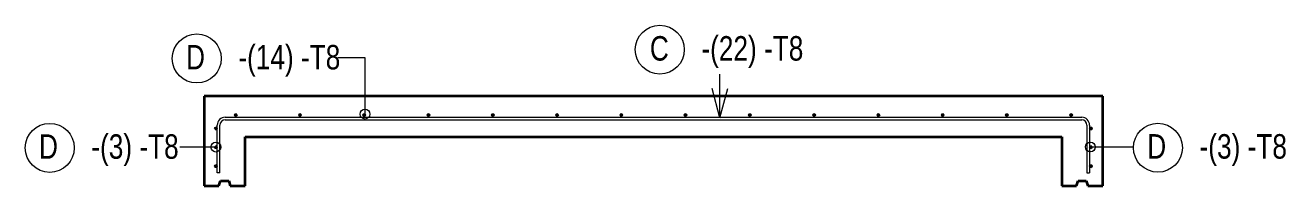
# Model space of a CAD drawing. Header units: millimetres. Extents: x 5559 to 16882, y -798 to 6095.
# Drawn here: x 12098 to 15957, y 5603 to 6095 of the extents above; entities that cross this region are included whole.
import ezdxf

# ---------------------------------------------------------------- set-up
doc = ezdxf.new("R2010")
doc.units = ezdxf.units.MM
for name, color, linetype, lineweight in [('A-WALL', 113, 'Continuous', 18), ('S-RBAR', 171, 'Continuous', 18), ('S-RBAR-IDEN', 171, 'Continuous', 9)]:
    doc.layers.add(name, color=color, linetype=linetype, lineweight=lineweight)
doc.styles.add('Nirmala UI Semilight', font='Nirmala UI Semilight.ttf', dxfattribs={"width": 0.8, "height": 75})

# ---------------------------------------------------------------- blocks, each defined once
blk = doc.blocks.new('M_Rebar Tag1 - ARROW-447343-Elevation Top Copy 1')
at = {"layer": 'S-RBAR-IDEN'}
blk.add_circle((6049.5, 5719), 75, dxfattribs=at)
blk = doc.blocks.new('M_Rebar Tag1 - DOT-447345-Elevation Top Copy 1')
at = {"layer": 'S-RBAR-IDEN'}
blk.add_circle((7916.8, 6019.9), 75, dxfattribs=at)

msp = doc.modelspace()

# ---------------------------------------------------------------- hatches: boundary and pattern name
at = {"layer": 'S-RBAR'}
h = msp.add_hatch(color=256, dxfattribs=at)
edge = h.paths.add_edge_path()
edge.add_arc((12742.6, 5819.7), 4, 0, 360)
for points in [[(12743.9, 5815.9), (12746.6, 5819.7), (12743.9, 5823.5), (12739.4, 5822.1), (12739.4, 5817.4)], [(12940.6, 5815.9), (12943.3, 5819.7), (12940.6, 5823.5), (12936.1, 5822.1), (12936.1, 5817.4)], [(13137.3, 5815.9), (13140, 5819.7), (13137.3, 5823.5), (13132.8, 5822.1), (13132.8, 5817.4)], [(13333.9, 5815.9), (13336.7, 5819.7), (13333.9, 5823.5), (13329.5, 5822.1), (13329.5, 5817.4)], [(13530.6, 5815.9), (13533.4, 5819.7), (13530.6, 5823.5), (13526.2, 5822.1), (13526.2, 5817.4)], [(13727.3, 5815.9), (13730.1, 5819.7), (13727.3, 5823.5), (13722.9, 5822.1), (13722.9, 5817.4)], [(13924, 5815.9), (13926.8, 5819.7), (13924, 5823.5), (13919.6, 5822.1), (13919.6, 5817.4)], [(14120.7, 5815.9), (14123.5, 5819.7), (14120.7, 5823.5), (14116.2, 5822.1), (14116.2, 5817.4)], [(14317.4, 5815.9), (14320.2, 5819.7), (14317.4, 5823.5), (14312.9, 5822.1), (14312.9, 5817.4)], [(14514.1, 5815.9), (14516.9, 5819.7), (14514.1, 5823.5), (14509.6, 5822.1), (14509.6, 5817.4)], [(14710.8, 5815.9), (14713.6, 5819.7), (14710.8, 5823.5), (14706.3, 5822.1), (14706.3, 5817.4)], [(14907.5, 5815.9), (14910.3, 5819.7), (14907.5, 5823.5), (14903, 5822.1), (14903, 5817.4)], [(15104.2, 5815.9), (15106.9, 5819.7), (15104.2, 5823.5), (15099.7, 5822.1), (15099.7, 5817.4)], [(15300.9, 5815.9), (15303.6, 5819.7), (15300.9, 5823.5), (15296.4, 5822.1), (15296.4, 5817.4)], [(12684.4, 5775.4), (12685.9, 5779.8), (12682.1, 5782.6), (12678.3, 5779.8), (12679.7, 5775.4)], [(15360.2, 5774.6), (15364, 5777.4), (15362.5, 5781.8), (15357.8, 5781.8), (15356.4, 5777.4)], [(12684.4, 5717.6), (12685.9, 5722.1), (12682.1, 5724.8), (12678.3, 5722.1), (12679.7, 5717.6)], [(15360.2, 5716.8), (15364, 5719.6), (15362.5, 5724.1), (15357.8, 5724.1), (15356.4, 5719.6)], [(12684.4, 5659.8), (12685.9, 5664.3), (12682.1, 5667), (12678.3, 5664.3), (12679.7, 5659.8)], [(15360.2, 5659), (15364, 5661.8), (15362.5, 5666.3), (15357.8, 5666.3), (15356.4, 5661.8)]]:
    msp.add_hatch(color=256, dxfattribs=at).paths.add_polyline_path(points)
h = msp.add_hatch(color=256, dxfattribs=at)
edge = h.paths.add_edge_path()
edge.add_arc((12939.3, 5819.7), 4, 0, 360)
h = msp.add_hatch(color=256, dxfattribs=at)
edge = h.paths.add_edge_path()
edge.add_arc((13136, 5819.7), 4, 0, 360)
h = msp.add_hatch(color=256, dxfattribs=at)
edge = h.paths.add_edge_path()
edge.add_arc((13332.7, 5819.7), 4, 0, 360)
h = msp.add_hatch(color=256, dxfattribs=at)
edge = h.paths.add_edge_path()
edge.add_arc((13529.4, 5819.7), 4, 0, 360)
h = msp.add_hatch(color=256, dxfattribs=at)
edge = h.paths.add_edge_path()
edge.add_arc((13726.1, 5819.7), 4, 0, 360)
h = msp.add_hatch(color=256, dxfattribs=at)
edge = h.paths.add_edge_path()
edge.add_arc((13922.8, 5819.7), 4, 0, 360)
h = msp.add_hatch(color=256, dxfattribs=at)
edge = h.paths.add_edge_path()
edge.add_arc((14119.5, 5819.7), 4, 0, 360)
h = msp.add_hatch(color=256, dxfattribs=at)
edge = h.paths.add_edge_path()
edge.add_arc((14316.2, 5819.7), 4, 0, 360)
h = msp.add_hatch(color=256, dxfattribs=at)
edge = h.paths.add_edge_path()
edge.add_arc((14512.9, 5819.7), 4, 0, 360)
h = msp.add_hatch(color=256, dxfattribs=at)
edge = h.paths.add_edge_path()
edge.add_arc((14709.6, 5819.7), 4, 0, 360)
h = msp.add_hatch(color=256, dxfattribs=at)
edge = h.paths.add_edge_path()
edge.add_arc((14906.3, 5819.7), 4, 0, 360)
h = msp.add_hatch(color=256, dxfattribs=at)
edge = h.paths.add_edge_path()
edge.add_arc((15102.9, 5819.7), 4, 0, 360)
h = msp.add_hatch(color=256, dxfattribs=at)
edge = h.paths.add_edge_path()
edge.add_arc((15299.6, 5819.7), 4, 0, 360)
h = msp.add_hatch(color=256, dxfattribs=at)
edge = h.paths.add_edge_path()
edge.add_arc((12682.1, 5778.6), 4, 0, 360)
h = msp.add_hatch(color=256, dxfattribs=at)
edge = h.paths.add_edge_path()
edge.add_arc((15360.2, 5778.6), 4, 0, 360)
h = msp.add_hatch(color=256, dxfattribs=at)
edge = h.paths.add_edge_path()
edge.add_arc((12682.1, 5720.8), 4, 0, 360)
h = msp.add_hatch(color=256, dxfattribs=at)
edge = h.paths.add_edge_path()
edge.add_arc((15360.2, 5720.8), 4, 0, 360)
h = msp.add_hatch(color=256, dxfattribs=at)
edge = h.paths.add_edge_path()
edge.add_arc((12682.1, 5663), 4, 0, 360)
h = msp.add_hatch(color=256, dxfattribs=at)
edge = h.paths.add_edge_path()
edge.add_arc((15360.2, 5663), 4, 0, 360)

# ---------------------------------------------------------------- linework, layer by layer
at = {"layer": 'A-WALL', "lineweight": 35}
for p, q in [((15396.1, 5877.8), (12646.1, 5877.7)), ((12646.1, 5877.7), (12646.1, 5602.7)), ((15396.1, 5602.8), (15396.1, 5877.8)), ((12771.1, 5752.7), (15271.1, 5752.8)), ((12771.1, 5602.7), (12771.1, 5752.7)), ((15271.1, 5752.8), (15271.1, 5602.8)), ((12646.1, 5602.7), (12691.1, 5602.7)), ((12691.1, 5602.7), (12696.1, 5617.7)), ((12696.1, 5617.7), (12721.1, 5617.7)), ((12721.1, 5617.7), (12726.1, 5602.7)), ((12726.1, 5602.7), (12771.1, 5602.7)), ((15271.1, 5602.8), (15316.1, 5602.8)), ((15316.1, 5602.8), (15321.1, 5617.8)), ((15321.1, 5617.8), (15346.1, 5617.8)), ((15346.1, 5617.8), (15351.1, 5602.8)), ((15351.1, 5602.8), (15396.1, 5602.8))]:
    msp.add_line(p, q, dxfattribs=at)
at = {"layer": 'S-RBAR'}
for p, q in [((12686.1, 5642.7), (12686.1, 5788.8)), ((12694.1, 5642.7), (12694.1, 5788.8)), ((12710.1, 5812.8), (15332.1, 5812.8)), ((12710.1, 5804.8), (15332.1, 5804.8)), ((12743.9, 5823.5), (12739.4, 5822.1)), ((12739.4, 5822.1), (12739.4, 5817.4)), ((12739.4, 5817.4), (12743.9, 5815.9)), ((12746.6, 5819.7), (12743.9, 5823.5)), ((12743.9, 5815.9), (12746.6, 5819.7)), ((12940.6, 5823.5), (12936.1, 5822.1)), ((12936.1, 5822.1), (12936.1, 5817.4)), ((12936.1, 5817.4), (12940.6, 5815.9)), ((12943.3, 5819.7), (12940.6, 5823.5)), ((12940.6, 5815.9), (12943.3, 5819.7)), ((13137.3, 5823.5), (13132.8, 5822.1)), ((13132.8, 5822.1), (13132.8, 5817.4)), ((13132.8, 5817.4), (13137.3, 5815.9)), ((13140, 5819.7), (13137.3, 5823.5)), ((13137.3, 5815.9), (13140, 5819.7)), ((13333.9, 5823.5), (13329.5, 5822.1)), ((13329.5, 5822.1), (13329.5, 5817.4)), ((13329.5, 5817.4), (13333.9, 5815.9)), ((13336.7, 5819.7), (13333.9, 5823.5)), ((13333.9, 5815.9), (13336.7, 5819.7)), ((13530.6, 5823.5), (13526.2, 5822.1)), ((13526.2, 5822.1), (13526.2, 5817.4)), ((13526.2, 5817.4), (13530.6, 5815.9)), ((13533.4, 5819.7), (13530.6, 5823.5)), ((13530.6, 5815.9), (13533.4, 5819.7)), ((13727.3, 5823.5), (13722.9, 5822.1)), ((13722.9, 5822.1), (13722.9, 5817.4)), ((13722.9, 5817.4), (13727.3, 5815.9)), ((13730.1, 5819.7), (13727.3, 5823.5)), ((13727.3, 5815.9), (13730.1, 5819.7)), ((13924, 5823.5), (13919.6, 5822.1)), ((13919.6, 5822.1), (13919.6, 5817.4)), ((13919.6, 5817.4), (13924, 5815.9)), ((13926.8, 5819.7), (13924, 5823.5)), ((13924, 5815.9), (13926.8, 5819.7)), ((14120.7, 5823.5), (14116.2, 5822.1)), ((14116.2, 5822.1), (14116.2, 5817.4)), ((14116.2, 5817.4), (14120.7, 5815.9)), ((14123.5, 5819.7), (14120.7, 5823.5)), ((14120.7, 5815.9), (14123.5, 5819.7)), ((14317.4, 5823.5), (14312.9, 5822.1)), ((14312.9, 5822.1), (14312.9, 5817.4)), ((14312.9, 5817.4), (14317.4, 5815.9)), ((14320.2, 5819.7), (14317.4, 5823.5)), ((14317.4, 5815.9), (14320.2, 5819.7)), ((14514.1, 5823.5), (14509.6, 5822.1)), ((14509.6, 5822.1), (14509.6, 5817.4)), ((14509.6, 5817.4), (14514.1, 5815.9)), ((14516.9, 5819.7), (14514.1, 5823.5)), ((14514.1, 5815.9), (14516.9, 5819.7)), ((14710.8, 5823.5), (14706.3, 5822.1)), ((14706.3, 5822.1), (14706.3, 5817.4)), ((14706.3, 5817.4), (14710.8, 5815.9)), ((14713.6, 5819.7), (14710.8, 5823.5)), ((14710.8, 5815.9), (14713.6, 5819.7)), ((14907.5, 5823.5), (14903, 5822.1)), ((14903, 5822.1), (14903, 5817.4)), ((14903, 5817.4), (14907.5, 5815.9)), ((14910.3, 5819.7), (14907.5, 5823.5)), ((14907.5, 5815.9), (14910.3, 5819.7)), ((15104.2, 5823.5), (15099.7, 5822.1)), ((15099.7, 5822.1), (15099.7, 5817.4)), ((15099.7, 5817.4), (15104.2, 5815.9)), ((15106.9, 5819.7), (15104.2, 5823.5)), ((15104.2, 5815.9), (15106.9, 5819.7)), ((15300.9, 5823.5), (15296.4, 5822.1)), ((15296.4, 5822.1), (15296.4, 5817.4)), ((15296.4, 5817.4), (15300.9, 5815.9)), ((15303.6, 5819.7), (15300.9, 5823.5)), ((15300.9, 5815.9), (15303.6, 5819.7)), ((15348.1, 5788.8), (15348.1, 5642.8)), ((15356.1, 5788.8), (15356.1, 5642.8)), ((12682.1, 5782.6), (12678.3, 5779.8)), ((12678.3, 5779.8), (12679.7, 5775.4)), ((12679.7, 5775.4), (12684.4, 5775.4)), ((12685.9, 5779.8), (12682.1, 5782.6)), ((12684.4, 5775.4), (12685.9, 5779.8)), ((15357.8, 5781.8), (15356.4, 5777.4)), ((15356.4, 5777.4), (15360.2, 5774.6)), ((15362.5, 5781.8), (15357.8, 5781.8)), ((15360.2, 5774.6), (15364, 5777.4)), ((15364, 5777.4), (15362.5, 5781.8)), ((12682.1, 5724.8), (12678.3, 5722.1)), ((12678.3, 5722.1), (12679.7, 5717.6)), ((12679.7, 5717.6), (12684.4, 5717.6)), ((12685.9, 5722.1), (12682.1, 5724.8)), ((12684.4, 5717.6), (12685.9, 5722.1)), ((15357.8, 5724.1), (15356.4, 5719.6)), ((15356.4, 5719.6), (15360.2, 5716.8)), ((15362.5, 5724.1), (15357.8, 5724.1)), ((15360.2, 5716.8), (15364, 5719.6)), ((15364, 5719.6), (15362.5, 5724.1)), ((12682.1, 5667), (12678.3, 5664.3)), ((12678.3, 5664.3), (12679.7, 5659.8)), ((12679.7, 5659.8), (12684.4, 5659.8)), ((12685.9, 5664.3), (12682.1, 5667)), ((12684.4, 5659.8), (12685.9, 5664.3)), ((12694.1, 5642.7), (12686.1, 5642.7)), ((15348.1, 5642.8), (15356.1, 5642.8)), ((15357.8, 5666.3), (15356.4, 5661.8)), ((15356.4, 5661.8), (15360.2, 5659)), ((15362.5, 5666.3), (15357.8, 5666.3)), ((15360.2, 5659), (15364, 5661.8)), ((15364, 5661.8), (15362.5, 5666.3))]:
    msp.add_line(p, q, dxfattribs=at)
for centre in [(12742.6, 5819.7), (12939.3, 5819.7), (13136, 5819.7), (13332.7, 5819.7), (13529.4, 5819.7), (13726.1, 5819.7), (13922.8, 5819.7), (14119.5, 5819.7), (14316.2, 5819.7), (14512.9, 5819.7), (14709.6, 5819.7), (14906.3, 5819.7), (15102.9, 5819.7), (15299.6, 5819.7), (12682.1, 5778.6), (15360.2, 5778.6), (12682.1, 5720.8), (15360.2, 5720.8), (12682.1, 5663), (15360.2, 5663)]:
    msp.add_circle(centre, 4, dxfattribs=at)
for centre, radius, start, end in [((12710.1, 5788.8), 24, 90, 180), ((12710.1, 5788.8), 16, 90, 180), ((15332.1, 5788.8), 24, 0, 90), ((15332.1, 5788.8), 16, 360, 90)]:
    msp.add_arc(centre, radius, start, end, dxfattribs=at)
at = {"layer": 'S-RBAR-IDEN'}
for p, q in [((13138.5, 5995.2), (13055.4, 5995.2)), ((13138.5, 5822.4), (13138.5, 5995.2)), ((14224.7, 5810.7), (14224.7, 5944.9)), ((14224.7, 5810.7), (14200.5, 5900.7)), ((14224.7, 5810.7), (14248.8, 5900.7)), ((12681.8, 5721.3), (12572, 5721.3)), ((15358.7, 5721.8), (15490.3, 5721.8))]:
    msp.add_line(p, q, dxfattribs=at)
for centre in [(13138.5, 5822.4), (12681.8, 5721.3), (15358.7, 5721.8)]:
    msp.add_circle(centre, 15, dxfattribs=at)

# ---------------------------------------------------------------- block references
for name, p in [('M_Rebar Tag1 - ARROW-447343-Elevation Top Copy 1', (6573.8, 273.9)), ('M_Rebar Tag1 - DOT-447345-Elevation Top Copy 1', (6123.8, 0)), ('M_Rebar Tag1 - ARROW-447343-Elevation Top Copy 1', (6123.8, 0)), ('M_Rebar Tag1 - ARROW-447343-Elevation Top Copy 1', (9515.8, 0.5))]:
    msp.add_blockref(name, p, dxfattribs=at)

# ---------------------------------------------------------------- texts
at = {"layer": 'S-RBAR-IDEN', "char_height": 75, "attachment_point": 1, "style": 'Nirmala UI Semilight'}
for s, insert, width in [('C', (14010.2, 6061.4), 63.494), ('-(22) -T8', (14167.9, 6061.4), 380.962), ('D', (12590.5, 6034.4), 69.266), ('-(14) -T8', (12750.6, 6034.4), 367.494), ('D', (12140.5, 5760.5), 69.266), ('-(3) -T8', (12300.6, 5760.5), 327.088), ('D', (15532.6, 5761), 69.266), ('-(3) -T8', (15692.7, 5761), 327.088)]:
    msp.add_mtext(s, dxfattribs=dict(at, insert=insert, width=width))

doc.saveas('drawing.dxf')
